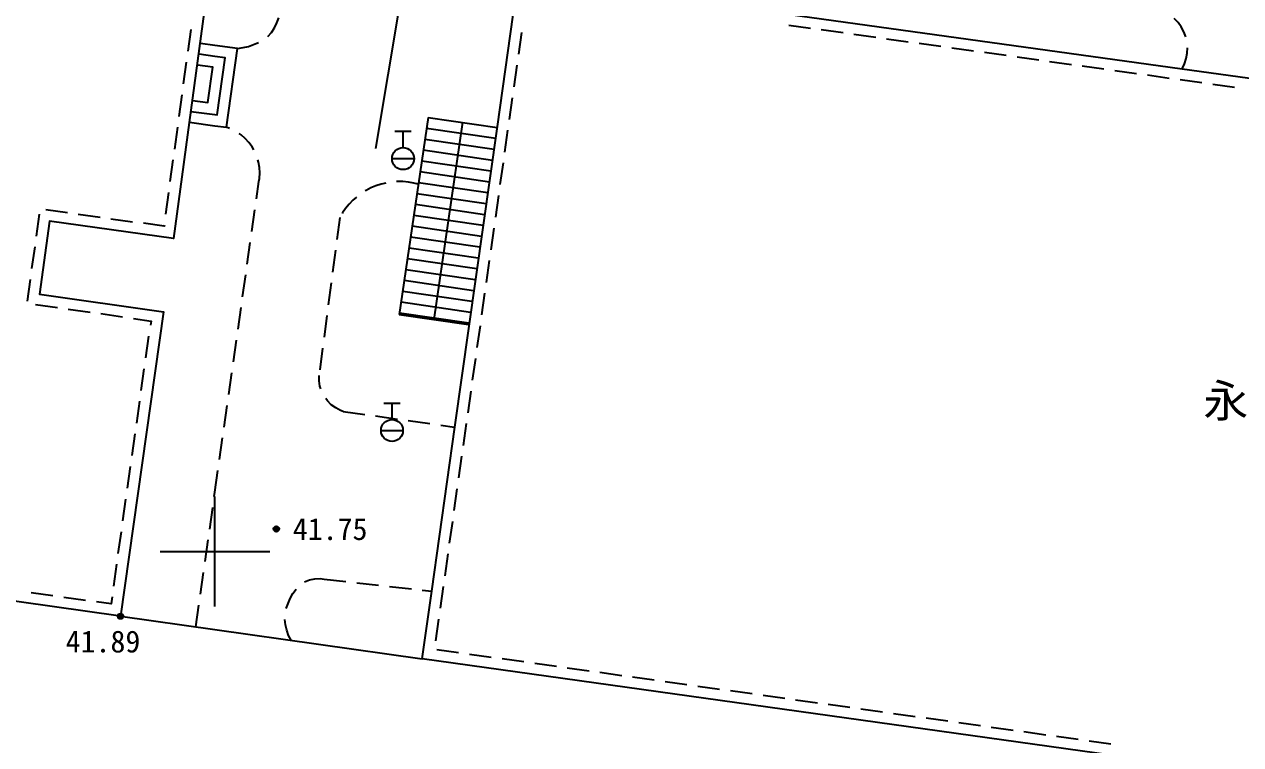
# Model space of a CAD drawing. Extents: x 501830 to 502977, y 299930 to 300245.
# Drawn here: x 502491.3 to 502546.7, y 300041.2 to 300074 of the extents above; entities that cross this region are included whole.
import ezdxf
from ezdxf.enums import TextEntityAlignment as Align
from ezdxf.lldxf.tags import DXFTag

# ---------------------------------------------------------------- set-up
doc = ezdxf.new("R2010")
doc.units = 0
doc.linetypes.add('444', pattern=[0.3, 0.2, -0.1])
for name, color, linetype in [('BJ02', 7, 'Continuous'), ('BJ04', 7, 'Continuous'), ('BJ05', 7, 'Continuous'), ('BJ08', 7, 'Continuous'), ('TK', 7, 'Continuous'), ('电信管线', 3, 'Continuous')]:
    doc.layers.add(name, color=color, linetype=linetype)
doc.styles.get("Standard").update_dxf_attribs({"font": 'SIMFANG.TTF'})
doc.linetypes.add('245', pattern='A,1e-05,-0.05,[133,bjxx.shx,S=0.05,R=0,X=-0.05,Y=0],-0.05,0.45,[135,bjxx.shx,S=0.05,R=0,X=0,Y=0],0.45', length=1.00001)
tags = doc.linetypes.add('DX', pattern='A,15,-5,[130,ltypeshp.shx,S=1,R=330,X=0,Y=0],-5,15', length=40).pattern_tags.tags
tags[16:17] = [DXFTag(74, 4), DXFTag(75, 0), DXFTag(340, '0'), DXFTag(46, 1.0), DXFTag(50, 0.0), DXFTag(44, 0.0), DXFTag(45, 0.0)]
tags[14:15] = [DXFTag(74, 4), DXFTag(75, 0), DXFTag(340, '0'), DXFTag(46, 1.0), DXFTag(50, 0.0), DXFTag(44, 0.0), DXFTag(45, 0.0)]
tags[4:5] = [DXFTag(74, 4), DXFTag(75, 0), DXFTag(340, '0'), DXFTag(46, 1.0), DXFTag(50, 0.0), DXFTag(44, 0.0), DXFTag(45, 0.0)]

# ---------------------------------------------------------------- blocks, each defined once
blk = doc.blocks.new('831')
for radius in [0.25, 0.15, 0.05]:
    blk.add_circle((0, 0), radius)
blk = doc.blocks.new('5323')
for p, q in [((-0.75, 2.5), (0.75, 2.5)), ((0, 1), (0, 2.5)), ((-0.99, 0), (0.99, 0))]:
    blk.add_line(p, q)
blk.add_circle((0, 0), 1)
blk = doc.blocks.new('acfgw')
at = {"color": 4}
for p, q in [((0, -5), (0, 5)), ((-5, 0), (5, 0))]:
    blk.add_line(p, q, dxfattribs=at)

msp = doc.modelspace()

# ---------------------------------------------------------------- linework, layer by layer
at = {"layer": 'BJ02', "linetype": 'Continuous'}
for points in [[(502488.74, 300079.783), (502500, 300078.217), (502498.119, 300064.258), (502492.474, 300065.05), (502492.013, 300061.72), (502497.657, 300060.925), (502495.703, 300047.051), (502469.925, 300050.701)], [(502584.471, 300034.606), (502509.441, 300045.107), (502509.441, 300045.107), (502509.877, 300048.191), (502510.933, 300055.67), (502512.868, 300069.365), (502513.834, 300076.205), (502544.048, 300072), (502551.438, 300070.971)]]:
    msp.add_lwpolyline(points, dxfattribs=at)
at = {"layer": 'BJ02', "linetype": 'Continuous', "flags": 128}
for points in [[(502526.134, 300073.988), (502527.124, 300073.85)], [(502498.779, 300072.798), (502498.914, 300073.789)], [(502513.838, 300072.659), (502513.978, 300073.65)], [(502527.619, 300073.781), (502528.61, 300073.644)], [(502529.105, 300073.575), (502530.096, 300073.437)], [(502500, 300073.062), (502499.346, 300073.152)], [(502500, 300069.403), (502500.531, 300069.33), (502501.035, 300072.921), (502500, 300073.062)], [(502500, 300069.403), (502500.531, 300069.33), (502501.035, 300072.921), (502500, 300073.062)], [(502530.591, 300073.368), (502531.581, 300073.23)], [(502532.076, 300073.161), (502533.067, 300073.023)], [(502533.562, 300072.954), (502534.553, 300072.816)], [(502498.576, 300071.311), (502498.711, 300072.302)], [(502500, 300072.559), (502499.277, 300072.657)], [(502500, 300069.909), (502500.105, 300069.895), (502500.47, 300072.496), (502500, 300072.559)], [(502535.048, 300072.747), (502536.038, 300072.61)], [(502536.533, 300072.541), (502537.524, 300072.403)], [(502538.019, 300072.334), (502539.01, 300072.196)], [(502498.981, 300070.551), (502499.68, 300070.459), (502499.906, 300072.07), (502499.207, 300072.161)], [(502513.628, 300071.174), (502513.768, 300072.164)], [(502539.505, 300072.127), (502540.495, 300071.989)], [(502540.99, 300071.92), (502541.981, 300071.782)], [(502542.476, 300071.714), (502543.467, 300071.576)], [(502543.962, 300071.507), (502544.952, 300071.369)], [(502545.448, 300071.3), (502546.438, 300071.162)], [(502498.373, 300069.825), (502498.509, 300070.816)], [(502513.418, 300069.689), (502513.558, 300070.679)], [(502498.842, 300069.56), (502500, 300069.403)], [(502498.911, 300070.056), (502500, 300069.909)], [(502509.708, 300069.781), (502508.399, 300060.802)], [(502509.708, 300069.781), (502512.862, 300069.322)], [(502509.983, 300060.578), (502511.292, 300069.558)], [(502498.171, 300068.339), (502498.306, 300069.33)], [(502509.636, 300069.287), (502512.789, 300068.827)], [(502513.209, 300068.204), (502513.349, 300069.194)], [(502509.564, 300068.792), (502512.717, 300068.332)], [(502509.492, 300068.297), (502512.645, 300067.837)], [(502497.968, 300066.853), (502498.103, 300067.844)], [(502509.419, 300067.802), (502512.573, 300067.343)], [(502512.999, 300066.718), (502513.139, 300067.709)], [(502509.275, 300066.813), (502512.429, 300066.353)], [(502509.347, 300067.308), (502512.501, 300066.848)], [(502497.766, 300065.366), (502497.901, 300066.357)], [(502509.203, 300066.318), (502512.357, 300065.858)], [(502512.789, 300065.233), (502512.929, 300066.223)], [(502509.131, 300065.823), (502512.284, 300065.363)], [(502491.876, 300064.374), (502492.013, 300065.365)], [(502492.293, 300065.58), (502493.283, 300065.441)], [(502493.778, 300065.372), (502494.769, 300065.233)], [(502495.264, 300065.163), (502496.254, 300065.025)], [(502509.059, 300065.329), (502512.212, 300064.869)], [(502497.698, 300064.871), (502497.691, 300064.823), (502496.749, 300064.955)], [(502508.987, 300064.834), (502512.14, 300064.374)], [(502512.579, 300063.748), (502512.719, 300064.738)], [(502508.914, 300064.339), (502512.068, 300063.879)], [(502491.67, 300062.889), (502491.807, 300063.879)], [(502508.842, 300063.844), (502511.996, 300063.384)], [(502508.77, 300063.349), (502511.924, 300062.89)], [(502512.369, 300062.263), (502512.509, 300063.253)], [(502491.464, 300061.403), (502491.601, 300062.393)], [(502508.626, 300062.36), (502511.78, 300061.9)], [(502508.698, 300062.855), (502511.852, 300062.395)], [(502508.554, 300061.865), (502511.707, 300061.405)], [(502492.826, 300061.1), (502491.836, 300061.24)], [(502508.482, 300061.37), (502511.635, 300060.911)], [(502512.16, 300060.777), (502512.299, 300061.768)], [(502494.312, 300060.891), (502493.321, 300061.031)], [(502495.797, 300060.682), (502494.807, 300060.822)], [(502508.399, 300060.802), (502511.594, 300060.35)], [(502508.399, 300060.802), (502511.552, 300060.342)], [(502508.409, 300060.876), (502511.563, 300060.416)], [(502496.292, 300060.612), (502497.092, 300060.5), (502497.065, 300060.309)], [(502511.95, 300059.292), (502512.09, 300060.282)], [(502496.856, 300058.824), (502496.996, 300059.814)], [(502511.74, 300057.807), (502511.88, 300058.797)], [(502496.647, 300057.339), (502496.786, 300058.329)], [(502496.438, 300055.853), (502496.577, 300056.844)], [(502511.53, 300056.322), (502511.67, 300057.312)], [(502511.32, 300054.836), (502511.46, 300055.827)], [(502496.229, 300054.368), (502496.368, 300055.358)], [(502511.111, 300053.351), (502511.25, 300054.341)], [(502496.019, 300052.883), (502496.159, 300053.873)], [(502495.81, 300051.397), (502495.95, 300052.388)], [(502510.901, 300051.866), (502511.041, 300052.856)], [(502510.691, 300050.381), (502510.831, 300051.371)], [(502495.601, 300049.912), (502495.74, 300050.902)], [(502510.481, 300048.895), (502510.621, 300049.886)], [(502495.392, 300048.427), (502495.531, 300049.417)], [(502491.633, 300048.132), (502492.623, 300047.992)], [(502493.118, 300047.922), (502494.108, 300047.782)], [(502495.322, 300047.932), (502495.278, 300047.616), (502494.603, 300047.712)], [(502510.271, 300047.41), (502510.411, 300048.4)], [(502510.062, 300045.925), (502510.201, 300046.915)], [(502511.099, 300045.38), (502510.109, 300045.518)], [(502512.585, 300045.172), (502511.595, 300045.31)], [(502514.07, 300044.964), (502513.08, 300045.103)], [(502515.556, 300044.756), (502514.566, 300044.895)], [(502517.042, 300044.548), (502516.051, 300044.687)], [(502518.527, 300044.34), (502517.537, 300044.479)], [(502520.013, 300044.132), (502519.022, 300044.271)], [(502521.498, 300043.924), (502520.508, 300044.063)], [(502522.984, 300043.716), (502521.993, 300043.855)], [(502524.469, 300043.509), (502523.479, 300043.647)], [(502525.955, 300043.301), (502524.964, 300043.439)], [(502527.44, 300043.093), (502526.45, 300043.231)], [(502528.926, 300042.885), (502527.935, 300043.023)], [(502530.411, 300042.677), (502529.421, 300042.816)], [(502531.897, 300042.469), (502530.906, 300042.608)], [(502533.382, 300042.261), (502532.392, 300042.4)], [(502534.868, 300042.053), (502533.877, 300042.192)], [(502536.353, 300041.845), (502535.363, 300041.984)], [(502537.839, 300041.637), (502536.848, 300041.776)], [(502539.324, 300041.429), (502538.334, 300041.568)], [(502540.81, 300041.222), (502539.82, 300041.36)]]:
    msp.add_lwpolyline(points, dxfattribs=at)
at = {"layer": 'BJ02', "linetype": '245', "ltscale": 5, "flags": 128}
for points in [[(502495.703, 300047.051), (502500, 300046.443)], [(502500, 300046.443), (502509.441, 300045.107)]]:
    msp.add_lwpolyline(points, dxfattribs=at)
at = {"layer": 'BJ04', "linetype": '444', "ltscale": 5, "flags": 128}
for points in [[(502501.035, 300072.921), (502501.282, 300072.959), (502501.525, 300073.017), (502501.762, 300073.097), (502501.991, 300073.197), (502502.21, 300073.317), (502502.408, 300073.469), (502502.578, 300073.652), (502502.714, 300073.862), (502502.823, 300074.087), (502502.917, 300074.318), (502502.996, 300074.555), (502503.059, 300074.797), (502503.108, 300075.042), (502503.142, 300075.29), (502503.163, 300075.539), (502503.17, 300075.789), (502503.163, 300076.039), (502503.142, 300076.288), (502503.107, 300076.535), (502503.058, 300076.781), (502502.998, 300077.023), (502502.932, 300077.264), (502502.86, 300077.504), (502502.782, 300077.741), (502502.698, 300077.977), (502502.609, 300078.21), (502502.514, 300078.441), (502502.404, 300078.666), (502502.277, 300078.881), (502502.135, 300079.087), (502501.977, 300079.281), (502501.805, 300079.462), (502501.621, 300079.631), (502501.429, 300079.791), (502501.23, 300079.942), (502501.025, 300080.085), (502500.813, 300080.219), (502500.597, 300080.343), (502500.375, 300080.458), (502500.148, 300080.564), (502500.09, 300080.589)], [(502544.048, 300072), (502544.158, 300072.224), (502544.238, 300072.46), (502544.284, 300072.706), (502544.297, 300072.955), (502544.276, 300073.204), (502544.221, 300073.448), (502544.134, 300073.682), (502544.015, 300073.902), (502543.868, 300074.104), (502543.695, 300074.284), (502543.499, 300074.439), (502543.284, 300074.566), (502543.053, 300074.662), (502542.812, 300074.726), (502542.564, 300074.757), (502542.534, 300074.759)], [(502502.007, 300066.858), (502502.029, 300067.002), (502502.044, 300067.251), (502502.03, 300067.501), (502501.988, 300067.747), (502501.917, 300067.987), (502501.82, 300068.217), (502501.697, 300068.435), (502501.55, 300068.637), (502501.381, 300068.82), (502501.192, 300068.984), (502500.985, 300069.124), (502500.764, 300069.24), (502500.531, 300069.33)], [(502500, 300052.699), (502502.007, 300066.858)], [(502509.264, 300066.735), (502509.06, 300066.787), (502508.813, 300066.83), (502508.565, 300066.853), (502508.315, 300066.855), (502508.065, 300066.838), (502507.818, 300066.8), (502507.575, 300066.742), (502507.337, 300066.665), (502507.107, 300066.568), (502506.885, 300066.454), (502506.673, 300066.321), (502506.472, 300066.172), (502506.285, 300066.007), (502506.111, 300065.827), (502505.952, 300065.634), (502505.81, 300065.429), (502505.685, 300065.212)], [(502505.685, 300065.212), (502504.742, 300058.025)], [(502505.835, 300056.382), (502505.722, 300056.425), (502505.501, 300056.542), (502505.301, 300056.69), (502505.125, 300056.868), (502504.979, 300057.07), (502504.865, 300057.292), (502504.786, 300057.529), (502504.745, 300057.776), (502504.742, 300058.025)], [(502505.835, 300056.382), (502510.917, 300055.672)], [(502499.131, 300046.566), (502500, 300052.699)], [(502503.467, 300045.952), (502503.358, 300046.177), (502503.275, 300046.413), (502503.219, 300046.656), (502503.192, 300046.905), (502503.203, 300047.154), (502503.252, 300047.399), (502503.333, 300047.635), (502503.435, 300047.864), (502503.557, 300048.082), (502503.702, 300048.285), (502503.876, 300048.464), (502504.077, 300048.612), (502504.307, 300048.71), (502504.552, 300048.755), (502504.802, 300048.763), (502504.975, 300048.746)], [(502504.975, 300048.746), (502509.876, 300048.191)]]:
    msp.add_lwpolyline(points, dxfattribs=at)
at = {"layer": '电信管线', "linetype": 'DX', "ltscale": 0.5, "flags": 128}
msp.add_lwpolyline([(502509.558, 300081.811), (502507.31, 300068.362)], dxfattribs=at)

# ---------------------------------------------------------------- block references
at = {"layer": 'BJ05', "linetype": 'Continuous', "xscale": 0.5, "yscale": 0.5, "zscale": 0.5}
for p in [(502508.571, 300067.903), (502508.067, 300055.515)]:
    msp.add_blockref('5323', p, dxfattribs=at)
at = {"layer": 'BJ08', "linetype": 'Continuous', "xscale": 0.5, "yscale": 0.5, "zscale": 0.5}
for p in [(502502.796, 300051.025, 41.75), (502495.703, 300047.051, 41.89)]:
    msp.add_blockref('831', p, dxfattribs=at)
at = {"layer": 'TK', "linetype": 'Continuous', "xscale": 0.5, "yscale": 0.5}
msp.add_blockref('acfgw', (502500, 300050), dxfattribs=at)

# ---------------------------------------------------------------- texts
at = {"layer": 'BJ02', "linetype": 'Continuous'}
msp.add_text('永', height=1.5, dxfattribs=at).set_placement((502547.065, 300056.872), align=Align.MIDDLE_RIGHT)
at = {"layer": 'BJ08', "linetype": 'Continuous'}
for s, p in [('41.75', (502503.548, 300050.523)), ('41.89', (502493.203, 300045.398))]:
    msp.add_text(s, height=1, dxfattribs=at).set_placement(p)

doc.saveas('drawing.dxf')
